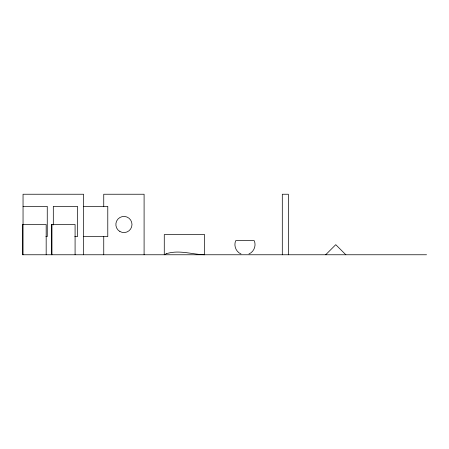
<?xml version="1.0" encoding="UTF-8"?>
<svg xmlns="http://www.w3.org/2000/svg" width="449" height="449" viewBox="0 0 449 449"><rect width="100%" height="100%" fill="white"/><g stroke="black" fill="none" stroke-linecap="round" stroke-linejoin="round"><path stroke-width="0.67" d="M325.677 254.763L335.762 244.677L345.848 254.763M248.959 253.943C253.966 251.878 256.458 245.575 254.218 240.642L235.731 240.642C233.486 245.575 235.983 251.878 240.99 253.943M23.045 206.344L47.257 206.344L47.257 236.606L45.871 236.606M83.57 206.344L107.782 206.344L107.782 236.606L83.57 236.606M74.753 236.606L77.52 236.606L77.52 206.344L53.308 206.344L53.308 224.915M426.55 254.763L22.45 254.763L22.45 224.5L46.174 224.5L46.174 254.763M288.348 254.763L288.348 194.237L282.298 194.237L282.298 254.763M144.095 254.763L144.095 194.237L103.747 194.237L103.747 206.759M103.747 236.674L103.747 254.763M83.57 254.763L83.57 194.237L23.045 194.237L23.045 254.763M75.084 254.763L75.084 224.5L51.36 224.5L51.36 254.763M51.955 224.5L51.955 254.763M166.276 253.764L164.272 254.763L164.272 234.586L204.621 234.586L204.621 254.763C191.886 254.437 178.809 249.56 166.276 253.764M119.889 231.488A8.071 8.071 0 0 0 131.995 224.5A8.071 8.071 0 0 0 119.889 217.512A8.071 8.071 0 0 0 119.889 231.488"/></g></svg>
